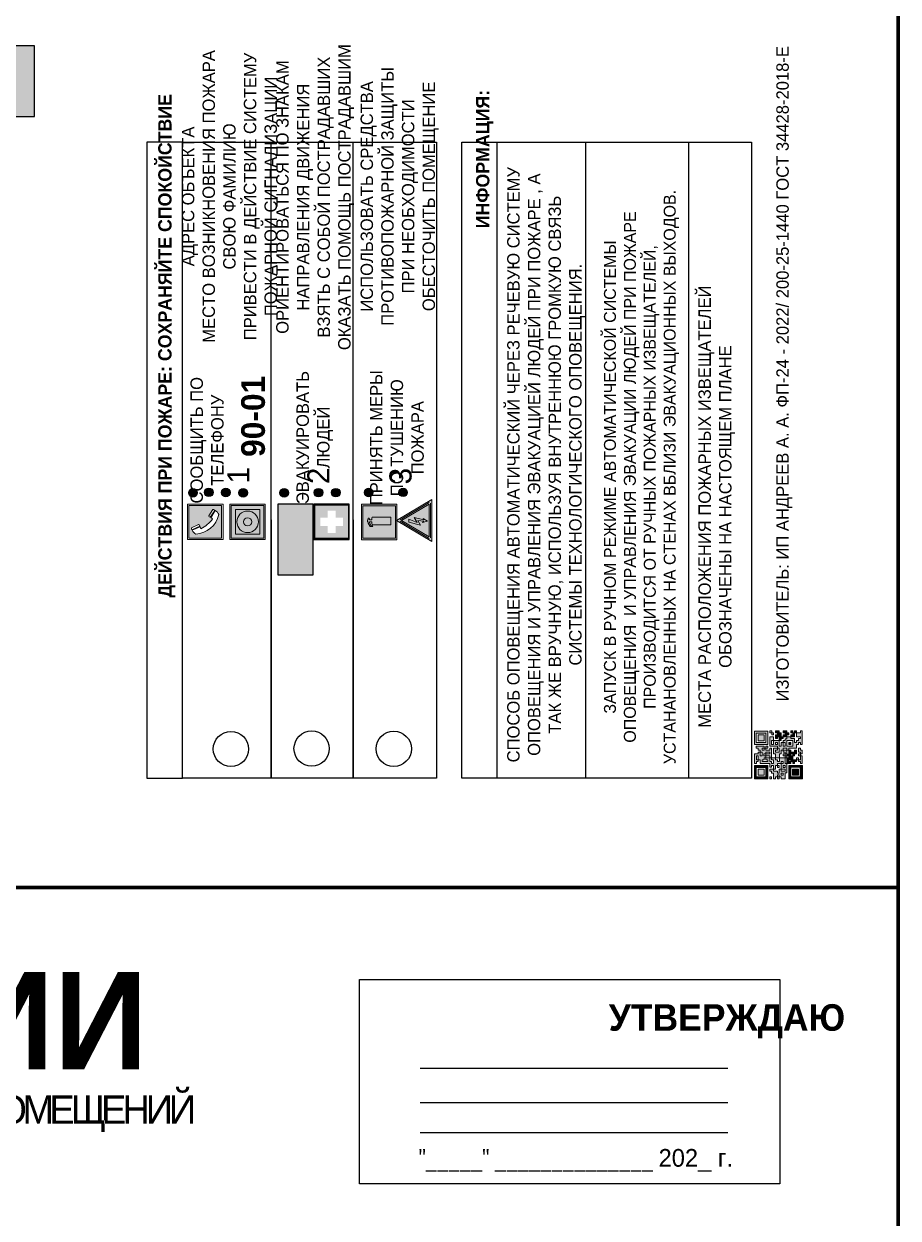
# Model space of a CAD drawing. Header units: millimetres. Extents: x 13114 to 67229, y 22859 to 38520.
# Drawn here: x 18161.1 to 18358.6, y 31214.5 to 31484.3 of the extents above; entities that cross this region are included whole.
import ezdxf

# ---------------------------------------------------------------- set-up
doc = ezdxf.new("R2010")
doc.units = ezdxf.units.MM
doc.layers.add('План_Штампы', color=7, linetype='Continuous')
doc.styles.add('обычный', font='arial.ttf')

# ---------------------------------------------------------------- blocks, each defined once
blk = doc.blocks.new('A$C3E6D3DDE')
at = {"lineweight": 5}
h = blk.add_hatch(color=40, dxfattribs=at)
h.paths.add_polyline_path([(24.1, 1.45), (16.46, -11.35), (31.74, -11.35)])
h.paths.add_polyline_path([(24.09, -0.46), (30.03, -10.41), (18.14, -10.41)], flags=16)
h.paths.add_polyline_path([(24.54, -3.08), (23.41, -6.02), (25.13, -5.01), (24.33, -8.5), (24.82, -8.27), (23.79, -9.86), (23.4, -8.04), (23.8, -8.43), (24.04, -6.29), (22.39, -7.25), (23.44, -3.08)], flags=0)
h = blk.add_hatch(color=256, dxfattribs=at)
h.paths.add_polyline_path([(24.37, 0.03, 0.567511), (23.82, 0.03), (17.59, -10.4, 0.582454), (17.86, -10.88), (30.32, -10.88, 0.582149), (30.6, -10.4)])
h.paths.add_polyline_path([(24.09, -0.46), (18.14, -10.41), (30.03, -10.41)], flags=16)
h.paths.add_polyline_path([(24.54, -3.08), (23.41, -6.02), (25.13, -5.01), (24.33, -8.5), (24.82, -8.27), (23.79, -9.86), (23.4, -8.04), (23.8, -8.43), (24.04, -6.29), (22.39, -7.25), (23.44, -3.08)], flags=0)
h = blk.add_hatch(color=40, dxfattribs=at)
h.paths.add_polyline_path([(24.09, -0.46), (18.14, -10.41), (30.03, -10.41)])
h.paths.add_polyline_path([(24.82, -8.27), (23.79, -9.86), (23.4, -8.04), (23.8, -8.43), (24.04, -6.29), (22.39, -7.25), (23.44, -3.08), (24.54, -3.08), (23.41, -6.02), (25.13, -5.01), (24.33, -8.5)], flags=16)
at = {"color": 40, "lineweight": 5}
for p, q in [((16.46, -11.35), (24.1, 1.45)), ((24.1, 1.45), (31.74, -11.35))]:
    blk.add_line(p, q, dxfattribs=at)
at = {"lineweight": 5}
for p, q in [((17.59, -10.4), (23.82, 0.03)), ((24.37, 0.03), (30.6, -10.4)), ((18.14, -10.41), (24.09, -0.46)), ((23.44, -3.08), (22.39, -7.25)), ((23.41, -6.02), (24.54, -3.08)), ((24.54, -3.08), (23.44, -3.08)), ((24.09, -0.46), (30.03, -10.41)), ((22.39, -7.25), (24.04, -6.29)), ((23.8, -8.43), (23.4, -8.04)), ((23.4, -8.04), (23.79, -9.86)), ((25.13, -5.01), (23.41, -6.02)), ((23.79, -9.86), (24.82, -8.27)), ((24.04, -6.29), (23.8, -8.43)), ((24.33, -8.5), (25.13, -5.01)), ((24.82, -8.27), (24.33, -8.5)), ((17.86, -10.88), (30.32, -10.88)), ((18.14, -10.41), (30.03, -10.41))]:
    blk.add_line(p, q, dxfattribs=at)
at = {"color": 50, "lineweight": 5}
blk.add_line((31.74, -11.35), (16.46, -11.35), dxfattribs=at)
blk = doc.blocks.new('A$C456E1F9C')
at = {"lineweight": 5}
h = blk.add_hatch(color=242, dxfattribs=at)
h.paths.add_polyline_path([(0.51, -1.47), (0.51, -13.26), (12.29, -13.26), (12.29, -1.47)])
h.paths.add_polyline_path([(5.42, -4.95, -0.254479), (4.78, -5.4), (3.52, -2.53, -0.209735), (4.23, -2.4)], flags=16)
h.paths.add_polyline_path([(8.53, -8.6), (10.87, -10.17), (10.54, -10.76), (8.03, -9.13, -0.192251)], flags=16)
h.paths.add_polyline_path([(4.61, -5.49, 0.005518), (3.87, -5.72, 0.128647), (7.49, -10.01, 0.00809), (7.83, -9.33), (10.47, -10.97, -0.16736), (8.99, -12.25, -0.327862), (1.95, -3.95, -0.166952), (3.36, -2.62)], flags=16)
at = {"color": 242, "lineweight": 5}
for p, q in [((0, -13.77), (0, -0.97)), ((12.8, -0.97), (0, -0.97)), ((4.61, -5.49), (3.36, -2.62)), ((3.52, -2.53), (4.78, -5.4)), ((4.23, -2.4), (5.42, -4.95)), ((12.8, -13.77), (12.8, -0.97)), ((10.81, -10.12), (8.53, -8.6)), ((7.83, -9.33), (10.47, -10.97)), ((8.03, -9.13), (10.54, -10.76)), ((10.54, -10.76), (10.8, -10.3)), ((10.8, -10.3), (10.81, -10.12)), ((0, -13.77), (12.8, -13.77))]:
    blk.add_line(p, q, dxfattribs=at)
blk.add_lwpolyline([(0.51, -1.47), (12.29, -1.47), (12.29, -13.26), (0.51, -13.26)], close=True, dxfattribs=at)
for centre, radius, start, end in [((4.59, -5.34), 2.99, 114.2845, 152.1974), ((11.12, -3.31), 9.19, 183.9915, 256.6009), ((4.02, -3.27), 0.891, 76.3284, 123.7092), ((14.98, -39.1), 35.17, 107.1487, 108.4135), ((13.86, -0.94), 11.08, 205.5536, 234.8762), ((4.68, -4.59), 0.824, 276.9621, 334.0723), ((8.94, -9.5), 0.989, 114.4092, 157.9388), ((-13.31, 0.8), 23.44, 332.5487, 334.4027), ((7.87, -9.46), 3, 291.9291, 329.9329)]:
    blk.add_arc(centre, radius, start, end, dxfattribs=at)
blk = doc.blocks.new('A$C54414219')
at = {"true_color": 0xffffff}
h = blk.add_hatch(color=7, dxfattribs=at)
h.paths.add_polyline_path([(2.39, -9.45), (2.39, -18.3), (11.23, -18.3), (11.23, -9.45)], flags=0)
h.paths.add_polyline_path([(10.71, -13.87, -1), (2.92, -13.87, -1)], flags=0)
h.paths.add_polyline_path([(8.3, -13.87, -1), (5.33, -13.87, -1)], flags=0)
h.paths.add_polyline_path([(0.41, -7.47), (0.41, -20.27), (13.21, -20.27), (13.21, -7.47)])
h.paths.add_polyline_path([(0.92, -19.77), (12.71, -19.77), (12.71, -7.98), (0.92, -7.98)], flags=16)
h.paths.add_polyline_path([(11.23, -9.45), (11.23, -18.3), (2.39, -18.3), (2.39, -9.45)], flags=0)
at = {"lineweight": 5}
h = blk.add_hatch(color=242, dxfattribs=at)
h.paths.add_polyline_path([(12.71, -7.98), (0.92, -7.98), (0.92, -19.77), (12.71, -19.77)])
h.paths.add_polyline_path([(11.23, -18.3), (2.39, -18.3), (2.39, -9.45), (11.23, -9.45)], flags=16)
h.paths.add_polyline_path([(10.71, -13.87, -1), (2.92, -13.87, -1)], flags=0)
h.paths.add_polyline_path([(8.3, -13.87, -1), (5.33, -13.87, -1)], flags=0)
at = {"true_color": 0xffffff}
h = blk.add_hatch(color=7, dxfattribs=at)
h.paths.add_polyline_path([(2.39, -9.45), (2.39, -18.3), (11.23, -18.3), (11.23, -9.45)])
h.paths.add_polyline_path([(10.71, -13.87, -1), (2.92, -13.87, -1)], flags=16)
h.paths.add_polyline_path([(8.3, -13.87, -1), (5.33, -13.87, -1)], flags=0)
at = {"lineweight": 5}
h = blk.add_hatch(color=242, dxfattribs=at)
h.paths.add_polyline_path([(2.92, -13.87, 1), (10.71, -13.87, 1)])
h.paths.add_polyline_path([(8.3, -13.87, -1), (5.33, -13.87, -1)], flags=16)
at = {"color": 242, "lineweight": 5}
for p, q in [((0.41, -20.27), (0.41, -7.47)), ((0.41, -7.47), (13.21, -7.47)), ((0.41, -7.47), (13.21, -7.47)), ((13.21, -20.27), (13.21, -7.47)), ((0.41, -20.27), (13.21, -20.27))]:
    blk.add_line(p, q, dxfattribs=at)
for points in [[(0.92, -7.98), (12.71, -7.98), (12.71, -19.77), (0.92, -19.77)], [(2.39, -9.45), (11.23, -9.45), (11.23, -18.3), (2.39, -18.3)]]:
    blk.add_lwpolyline(points, close=True, dxfattribs=at)
for radius in [3.89, 1.49]:
    blk.add_circle((6.81, -13.87), radius, dxfattribs=at)
blk = doc.blocks.new('A$C32E8229D')
at = {"true_color": 0xffffff}
blk.add_hatch(color=7, dxfattribs=at).paths.add_polyline_path([(0, 0), (0, -8), (16, -8), (16, 0)])
h = blk.add_hatch(color=126)
h.paths.add_polyline_path([(0.2, -0.2), (15.8, -0.2), (15.8, -7.8), (0.2, -7.8)])
h.paths.add_polyline_path([(13.49, -2.05), (12.08, -2.05), (11.37, -2.63, 0.162397), (11.29, -2.84), (11.29, -3.63), (10.35, -3.63), (10.35, -4.05), (11.68, -4.05), (11.68, -3.48), (12.26, -4.28), (11.29, -5.1), (11.29, -6.78), (11.85, -6.78), (11.85, -5.44), (12.8, -4.64), (12.8, -5.94), (14.46, -5.94), (14.46, -5.39), (13.45, -5.39), (13.45, -3.97), (12.46, -2.59), (13.15, -2.59), (13.69, -3.34), (14.18, -3)], flags=16)
h.paths.add_polyline_path([(10.74, -1.82, 1), (11.8, -1.82, 1)], flags=16)
h.paths.add_polyline_path([(9.39, -3.59), (5.99, -3.59), (6.56, -3.03), (5.91, -3.03), (5.1, -3.83), (5.91, -4.64), (6.56, -4.64), (5.99, -4.09), (9.39, -4.09)], flags=16)
h.paths.add_polyline_path([(4.29, -1.08), (1.72, -1.08), (1.72, -6.6), (4.29, -6.6)], flags=16)
at = {"color": 126}
blk.add_lwpolyline([(16, -8), (0, -8), (0, 0), (16, 0)], close=True, dxfattribs=at)
blk = doc.blocks.new('A$C18900ED3')
h = blk.add_hatch(color=126)
h.paths.add_polyline_path([(-0.18, -0.18), (-7.02, -0.18), (-7.02, -7.02), (-0.18, -7.02)])
h.paths.add_polyline_path([(-5.89, -4.46), (-5.89, -2.77), (-4.46, -2.77), (-4.46, -1.31), (-2.77, -1.31), (-2.77, -2.77), (-1.33, -2.77), (-1.33, -4.46), (-2.77, -4.46), (-2.77, -5.89), (-4.46, -5.89), (-4.46, -4.46)], flags=16)
at = {"color": 126}
for p, q in [((-7.2, 0), (-7.2, -7.2)), ((0, 0), (-7.2, 0)), ((0, -7.2), (0, 0)), ((-7.02, -7.02), (-7.02, -0.18)), ((-7.02, -0.18), (-0.18, -0.18)), ((-0.18, -0.18), (-0.18, -7.02)), ((-7.2, -7.2), (0, -7.2)), ((-0.18, -7.02), (-7.02, -7.02))]:
    blk.add_line(p, q, dxfattribs=at)
blk = doc.blocks.new('A$C3AD82952')
at = {"true_color": 0xf5f5ff}
h = blk.add_hatch(color=7, dxfattribs=at)
h.dxf.hatch_style = 1
h.paths.add_polyline_path([(8.21, 8.73, 0.414214), (7.89, 9.05), (7.22, 9.05), (7.22, 9.92), (7.59, 9.92, 1), (7.57, 10.36), (7.22, 10.36), (7.22, 10.6), (6.43, 10.6), (6.43, 10.36), (6.01, 10.36), (4.74, 9.59), (4.74, 8.69), (4.98, 8.73), (4.98, 9.26), (6.12, 9.91), (6.43, 9.91), (6.43, 9.05), (5.76, 9.05, 0.414214), (5.44, 8.73), (5.44, 2.2), (8.21, 2.2)], flags=0)
h.paths.add_polyline_path([(12.8, 12.8), (0, 12.8), (0, 0), (12.8, 0)])
h.paths.add_polyline_path([(0.51, 12.29), (12.29, 12.29), (12.29, 0.51), (0.51, 0.51)], flags=16)
h.paths.add_polyline_path([(4.74, 9.59), (6.01, 10.36), (6.43, 10.36), (6.43, 10.6), (7.22, 10.6), (7.22, 10.36), (7.59, 10.36, -0.94586), (7.59, 9.92), (7.22, 9.92), (7.22, 9.05), (7.89, 9.05, -0.414214), (8.21, 8.73), (8.21, 2.2), (5.44, 2.2), (5.44, 8.73, -0.414214), (5.76, 9.05), (6.43, 9.05), (6.43, 9.91), (6.12, 9.91), (4.98, 9.26), (4.98, 8.73), (4.74, 8.69)], flags=0)
h = blk.add_hatch(color=242)
h.dxf.hatch_style = 1
h.paths.add_polyline_path([(12.29, 12.29), (0.51, 12.29), (0.51, 0.51), (12.29, 0.51)])
h.paths.add_polyline_path([(4.74, 8.69), (4.74, 9.59), (6.01, 10.36), (6.43, 10.36), (6.43, 10.6), (7.22, 10.6), (7.22, 10.36), (7.59, 10.36, -0.94586), (7.59, 9.92), (7.22, 9.92), (7.22, 9.05), (7.89, 9.05, -0.414214), (8.21, 8.73), (8.21, 2.2), (5.44, 2.2), (5.44, 8.73, -0.414214), (5.76, 9.05), (6.43, 9.05), (6.43, 9.91), (6.12, 9.91), (4.98, 9.26), (4.98, 8.73)], flags=16)
h = blk.add_hatch(color=7, dxfattribs=at)
h.dxf.hatch_style = 1
h.paths.add_polyline_path([(8.21, 8.73, 0.414214), (7.89, 9.05), (7.22, 9.05), (7.22, 9.92), (7.59, 9.92, 1), (7.57, 10.36), (7.22, 10.36), (7.22, 10.6), (6.43, 10.6), (6.43, 10.36), (6.01, 10.36), (4.74, 9.59), (4.74, 8.69), (4.98, 8.73), (4.98, 9.26), (6.12, 9.91), (6.43, 9.91), (6.43, 9.05), (5.76, 9.05, 0.414214), (5.44, 8.73), (5.44, 2.2), (8.21, 2.2)])
at = {"color": 242, "lineweight": 5}
for p, q in [((0, 0), (0, 12.8)), ((0, 12.8), (12.8, 12.8)), ((6.01, 10.36), (4.74, 9.59)), ((4.74, 9.59), (4.74, 8.69)), ((4.74, 8.69), (4.98, 8.73)), ((4.98, 9.26), (6.12, 9.91)), ((4.98, 8.73), (4.98, 9.26)), ((5.44, 2.2), (5.44, 8.73)), ((5.76, 9.05), (6.43, 9.05)), ((6.01, 10.36), (6.43, 10.36)), ((6.12, 9.91), (6.43, 9.91)), ((7.22, 10.6), (6.43, 10.6)), ((6.43, 10.6), (6.43, 10.36)), ((6.43, 9.91), (6.43, 9.05)), ((7.22, 10.36), (7.22, 10.6)), ((7.59, 10.36), (7.22, 10.36)), ((7.22, 9.05), (7.22, 9.92)), ((7.59, 9.92), (7.22, 9.92)), ((7.89, 9.05), (7.22, 9.05)), ((8.21, 2.2), (8.21, 8.73)), ((12.8, 0), (12.8, 12.8)), ((0, 0), (12.8, 0)), ((5.44, 2.2), (8.21, 2.2))]:
    blk.add_line(p, q, dxfattribs=at)
blk.add_lwpolyline([(0.51, 12.29), (12.29, 12.29), (12.29, 0.51), (0.51, 0.51)], close=True, dxfattribs=at)
for centre, radius, start, end in [((5.76, 8.73), 0.32, 90, 180), ((7.58, 10.14), 0.223, 273.1875, 86.8125), ((7.89, 8.73), 0.32, 0, 90)]:
    blk.add_arc(centre, radius, start, end, dxfattribs=at)
blk = doc.blocks.new('QR')
at = {"lineweight": 0}
h = blk.add_hatch(color=256, dxfattribs=at)
h.dxf.hatch_style = 1
h.paths.add_polyline_path([(9241.16, 2687.38), (9242.01, 2687.38), (9242.01, 2687.83), (9241.59, 2687.83), (9241.59, 2688.68), (9239.45, 2688.68), (9239.45, 2688.25), (9239.86, 2688.25), (9239.86, 2687.83), (9240.29, 2687.83), (9240.29, 2688.25), (9241.16, 2688.25), (9241.16, 2687.83), (9240.29, 2687.83), (9240.29, 2687.38), (9239.45, 2687.38), (9239.45, 2685.22), (9238.57, 2685.22), (9238.57, 2684.8), (9239.02, 2684.8), (9239.02, 2684.37), (9238.13, 2684.37), (9238.13, 2683.92), (9239.02, 2683.92), (9239.02, 2683.5), (9239.44, 2683.5), (9239.44, 2682.64), (9239.87, 2682.64), (9239.87, 2682.18), (9239.44, 2682.18), (9239.44, 2682.64), (9238.13, 2682.64), (9238.13, 2681.76), (9237.71, 2681.76), (9237.71, 2682.64), (9238.13, 2682.64), (9238.13, 2683.07), (9237.27, 2683.07), (9237.27, 2683.51), (9237.71, 2683.51), (9237.71, 2684.37), (9238.13, 2684.37), (9238.13, 2685.22), (9237.71, 2685.22), (9237.71, 2684.8), (9237.28, 2684.8), (9237.28, 2684.38), (9235.98, 2684.38), (9235.98, 2683.92), (9236.4, 2683.92), (9236.4, 2683.49), (9236.84, 2683.49), (9236.84, 2683.07), (9236.4, 2683.07), (9236.4, 2682.64), (9235.98, 2682.64), (9235.98, 2681.76), (9237.29, 2681.76), (9237.29, 2681.33), (9239.43, 2681.33), (9239.43, 2681.76), (9240.74, 2681.76), (9240.74, 2683.05), (9239.87, 2683.05), (9239.87, 2683.5), (9240.29, 2683.5), (9240.29, 2683.91), (9240.74, 2683.91), (9240.74, 2684.81), (9240.29, 2684.81), (9240.29, 2684.79), (9240.29, 2684.37), (9239.45, 2684.37), (9239.45, 2684.8), (9239.87, 2684.8), (9239.87, 2685.21), (9240.74, 2685.21), (9240.74, 2686.1), (9240.29, 2686.1), (9240.29, 2685.64), (9239.86, 2685.64), (9239.86, 2686.95), (9240.29, 2686.95), (9240.29, 2686.52), (9240.74, 2686.52), (9240.74, 2686.1), (9241.16, 2686.1), (9241.16, 2686.53), (9241.59, 2686.53), (9241.59, 2686.1), (9242.02, 2686.1), (9242.02, 2685.21), (9241.59, 2685.21), (9241.59, 2686.1), (9241.16, 2686.1), (9241.16, 2685.21), (9240.74, 2685.21), (9240.74, 2684.81), (9242.89, 2684.81), (9242.89, 2685.22), (9242.47, 2685.22), (9242.47, 2686.11), (9242.89, 2686.11), (9242.89, 2686.52), (9242.46, 2686.52), (9242.46, 2686.95), (9242.89, 2686.95), (9242.89, 2686.52), (9243.32, 2686.52), (9243.32, 2688.26), (9242.9, 2688.26), (9242.9, 2687.83), (9242.47, 2687.83), (9242.47, 2687.38), (9242.01, 2687.38), (9242.01, 2686.94), (9241.16, 2686.94)])
h.paths.add_polyline_path([(9239.02, 2682.18), (9239.02, 2681.76), (9238.54, 2681.76), (9238.54, 2682.18)], flags=16)
h.paths.add_polyline_path([(9237.27, 2682.65), (9237.27, 2682.19), (9236.83, 2682.19), (9236.83, 2682.65)], flags=16)
h = blk.add_hatch(color=256, dxfattribs=at)
h.dxf.hatch_style = 1
h.paths.add_polyline_path([(9238.15, 2687.83), (9236.83, 2687.83), (9236.83, 2686.52), (9238.15, 2686.52)], flags=0)
h.paths.add_polyline_path([(9239.01, 2685.65), (9239.01, 2688.68), (9235.98, 2688.68), (9235.98, 2685.65)])
h.paths.add_polyline_path([(9236.41, 2686.1), (9236.41, 2688.26), (9238.56, 2688.26), (9238.56, 2686.1)], flags=16)
h.paths.add_polyline_path([(9236.83, 2686.52), (9236.83, 2687.83), (9238.15, 2687.83), (9238.15, 2686.52)], flags=0)
h = blk.add_hatch(color=256, dxfattribs=at)
h.dxf.hatch_style = 1
h.paths.add_polyline_path([(9238.15, 2686.52), (9238.15, 2687.83), (9236.83, 2687.83), (9236.83, 2686.52)])
h.paths.add_polyline_path([(9245.91, 2686.52), (9245.91, 2687.83), (9244.59, 2687.83), (9244.59, 2686.52)], flags=0)
h.paths.add_polyline_path([(9246.77, 2685.65), (9246.77, 2688.68), (9243.74, 2688.68), (9243.74, 2685.65)])
h.paths.add_polyline_path([(9244.17, 2686.1), (9244.17, 2688.26), (9246.32, 2688.26), (9246.32, 2686.1)], flags=16)
h.paths.add_polyline_path([(9244.59, 2686.52), (9244.59, 2687.83), (9245.91, 2687.83), (9245.91, 2686.52)], flags=0)
h = blk.add_hatch(color=256, dxfattribs=at)
h.dxf.hatch_style = 1
h.paths.add_polyline_path([(9240.75, 2681.76), (9240.75, 2681.35), (9241.17, 2681.35), (9241.17, 2681.76)])
h.paths.add_polyline_path([(9241.6, 2682.18), (9241.17, 2682.18), (9241.17, 2681.76), (9241.6, 2681.76)])
h.paths.add_polyline_path([(9242.47, 2681.34), (9242.47, 2682.19), (9242.02, 2682.19), (9242.02, 2681.76), (9241.6, 2681.76), (9241.6, 2681.34)])
h.paths.add_polyline_path([(9239.87, 2678.3), (9239.44, 2678.3), (9239.44, 2677.89), (9241.17, 2677.89), (9241.17, 2678.3), (9240.28, 2678.3), (9240.28, 2678.73), (9239.87, 2678.73)])
h.paths.add_polyline_path([(9240.75, 2678.73), (9240.75, 2679.19), (9240.28, 2679.19), (9240.28, 2678.73)])
h.paths.add_polyline_path([(9241.6, 2678.73), (9241.17, 2678.73), (9241.17, 2678.3), (9241.6, 2678.3)])
h.paths.add_polyline_path([(9242.02, 2678.3), (9241.6, 2678.3), (9241.6, 2677.89), (9242.48, 2677.89), (9242.48, 2678.31), (9242.9, 2678.31), (9242.9, 2678.73), (9242.02, 2678.73)])
h.paths.add_polyline_path([(9246.36, 2684.37), (9246.36, 2684.79), (9245.93, 2684.79), (9245.93, 2684.37)])
h.paths.add_polyline_path([(9246.78, 2685.2), (9246.36, 2685.2), (9246.36, 2684.79), (9246.78, 2684.79)])
h.paths.add_polyline_path([(9245.91, 2687.83), (9244.59, 2687.83), (9244.59, 2686.52), (9245.91, 2686.52)])
h = blk.add_hatch(color=256, dxfattribs=at)
h.dxf.hatch_style = 1
h.paths.add_polyline_path([(9243.32, 2686.11), (9242.89, 2686.11), (9242.89, 2685.64), (9243.32, 2685.64)])
h.paths.add_polyline_path([(9239.02, 2683.07), (9239.02, 2683.5), (9238.56, 2683.5), (9238.56, 2683.07)])
h.paths.add_polyline_path([(9236.4, 2684.8), (9236.4, 2685.22), (9235.98, 2685.22), (9235.98, 2684.8)])
h.paths.add_polyline_path([(9236.4, 2683.07), (9236.4, 2683.49), (9235.98, 2683.49), (9235.98, 2683.07)])
h = blk.add_hatch(color=256, dxfattribs=at)
h.dxf.hatch_style = 1
h.paths.add_polyline_path([(9243.32, 2682.64), (9243.32, 2683.07), (9244.62, 2683.07), (9244.62, 2684.37), (9243.74, 2684.37), (9243.74, 2684.8), (9244.62, 2684.8), (9244.62, 2684.37), (9245.48, 2684.37), (9245.48, 2685.22), (9243.32, 2685.22), (9243.32, 2683.5), (9242.89, 2683.5), (9242.89, 2683.06), (9242.01, 2683.06), (9242.01, 2683.91), (9242.47, 2683.91), (9242.47, 2683.5), (9242.89, 2683.5), (9242.89, 2684.38), (9241.59, 2684.38), (9241.59, 2683.91), (9240.74, 2683.91), (9240.74, 2683.05), (9241.59, 2683.05), (9241.59, 2682.64), (9242.47, 2682.64), (9242.47, 2682.19), (9242.91, 2682.19), (9242.91, 2681.34), (9242.48, 2681.34), (9242.48, 2680.91), (9242.91, 2680.91), (9242.91, 2679.17), (9243.75, 2679.17), (9243.75, 2678.73), (9244.2, 2678.73), (9244.2, 2678.3), (9243.75, 2678.3), (9243.75, 2677.88), (9246.78, 2677.88), (9246.78, 2678.3), (9246.35, 2678.3), (9246.35, 2679.19), (9245.48, 2679.19), (9245.48, 2678.31), (9245.05, 2678.31), (9245.05, 2678.73), (9244.62, 2678.73), (9244.62, 2679.19), (9244.2, 2679.19), (9244.2, 2679.61), (9245.05, 2679.61), (9245.05, 2680.46), (9245.48, 2680.46), (9245.48, 2681.34), (9245.04, 2681.34), (9245.04, 2681.76), (9244.63, 2681.76), (9244.63, 2682.19), (9244.21, 2682.19), (9244.21, 2681.76), (9243.32, 2681.76), (9243.32, 2682.19), (9244.21, 2682.19), (9244.21, 2682.64)])
h.paths.add_polyline_path([(9243.75, 2683.49), (9243.75, 2683.92), (9244.21, 2683.92), (9244.21, 2683.49)], flags=16)
h.paths.add_polyline_path([(9243.32, 2681.34), (9244.63, 2681.34), (9244.63, 2680.04), (9243.32, 2680.04)], flags=16)
h.paths.add_polyline_path([(9243.76, 2680.89), (9244.18, 2680.89), (9244.18, 2680.48), (9243.76, 2680.48)], flags=0)
h = blk.add_hatch(color=256, dxfattribs=at)
h.dxf.hatch_style = 1
h.paths.add_polyline_path([(9246.36, 2683.07), (9246.78, 2683.07), (9246.78, 2683.92), (9246.36, 2683.92), (9246.36, 2683.49), (9245.92, 2683.49), (9245.92, 2683.92), (9245.06, 2683.92), (9245.06, 2683.49), (9245.48, 2683.49), (9245.48, 2683.07), (9244.62, 2683.07), (9244.62, 2682.65), (9245.05, 2682.65), (9245.05, 2682.18), (9245.48, 2682.18), (9245.48, 2682.65), (9246.36, 2682.65)])
h.paths.add_polyline_path([(9246.78, 2682.18), (9246.36, 2682.18), (9246.36, 2681.75), (9245.92, 2681.75), (9245.92, 2682.18), (9245.48, 2682.18), (9245.48, 2681.34), (9245.48, 2681.34), (9245.94, 2681.34), (9245.94, 2680.91), (9246.36, 2680.91), (9246.36, 2681.34), (9246.78, 2681.34)])
h = blk.add_hatch(color=256, dxfattribs=at)
h.dxf.hatch_style = 1
h.paths.add_polyline_path([(9235.98, 2680.9), (9235.98, 2677.86), (9239.02, 2677.86), (9239.02, 2680.9)])
h.paths.add_polyline_path([(9238.57, 2680.48), (9238.57, 2678.32), (9236.41, 2678.32), (9236.41, 2680.48)], flags=16)
h.paths.add_polyline_path([(9238.15, 2680.05), (9238.15, 2678.74), (9236.83, 2678.74), (9236.83, 2680.05)], flags=0)
h = blk.add_hatch(color=256, dxfattribs=at)
h.dxf.hatch_style = 1
h.paths.add_polyline_path([(9238.15, 2680.05), (9236.83, 2680.05), (9236.83, 2678.74), (9238.15, 2678.74)])
h = blk.add_hatch(color=256, dxfattribs=at)
h.dxf.hatch_style = 1
h.paths.add_polyline_path([(9242.02, 2680.46), (9242.48, 2680.46), (9242.48, 2680.91), (9241.58, 2680.91), (9241.58, 2681.35), (9241.17, 2681.35), (9241.17, 2680.91), (9240.75, 2680.91), (9240.75, 2681.33), (9239.43, 2681.33), (9239.43, 2680.46), (9239.86, 2680.46), (9239.86, 2680.92), (9240.3, 2680.92), (9240.3, 2680.46), (9239.86, 2680.46), (9239.86, 2680.04), (9239.44, 2680.04), (9239.44, 2679.62), (9239.86, 2679.62), (9239.86, 2679.19), (9240.29, 2679.19), (9240.29, 2680.03), (9241.18, 2680.03), (9241.18, 2680.47), (9241.6, 2680.47), (9241.6, 2680.03), (9241.18, 2680.03), (9241.18, 2679.61), (9241.6, 2679.61), (9241.6, 2679.19), (9242.47, 2679.19), (9242.47, 2679.6), (9242.02, 2679.6)])
h = blk.add_hatch(color=256, dxfattribs=at)
h.dxf.hatch_style = 1
h.paths.add_polyline_path([(9244.18, 2680.48), (9244.18, 2680.89), (9243.76, 2680.89), (9243.76, 2680.48)])
h = blk.add_hatch(color=256, dxfattribs=at)
h.dxf.hatch_style = 1
h.paths.add_polyline_path([(9245.93, 2680.04), (9245.93, 2680.46), (9245.48, 2680.46), (9245.48, 2679.62), (9246.35, 2679.62), (9246.35, 2680.04)])
h.paths.add_polyline_path([(9246.78, 2680.04), (9246.78, 2680.46), (9246.35, 2680.46), (9246.35, 2680.04)])
h.paths.add_polyline_path([(9246.78, 2679.18), (9246.78, 2679.62), (9246.35, 2679.62), (9246.35, 2679.18)])
for points in [[(9237.71, 2685.22), (9238.13, 2685.22), (9238.13, 2684.37), (9237.71, 2684.37), (9237.71, 2683.51), (9237.27, 2683.51), (9237.27, 2683.07), (9238.13, 2683.07), (9238.13, 2682.64), (9237.71, 2682.64), (9237.71, 2681.76), (9238.13, 2681.76), (9238.13, 2682.64), (9239.44, 2682.64), (9239.44, 2683.5), (9239.02, 2683.5), (9239.02, 2683.07), (9238.56, 2683.07), (9238.56, 2683.5), (9239.02, 2683.5), (9239.02, 2683.92), (9238.13, 2683.92), (9238.13, 2684.37), (9239.02, 2684.37), (9239.02, 2684.8), (9238.57, 2684.8), (9238.57, 2685.22), (9239.45, 2685.22), (9239.45, 2687.38), (9240.29, 2687.38), (9240.29, 2687.83), (9239.86, 2687.83), (9239.86, 2688.25), (9239.45, 2688.25), (9239.45, 2688.68), (9241.59, 2688.68), (9241.59, 2687.83), (9242.01, 2687.83), (9242.01, 2687.38), (9242.47, 2687.38), (9242.47, 2687.83), (9242.9, 2687.83), (9242.9, 2688.26), (9243.32, 2688.26), (9243.32, 2686.52), (9242.89, 2686.52), (9242.89, 2686.11), (9243.32, 2686.11), (9243.32, 2685.64), (9242.89, 2685.64), (9242.89, 2686.11), (9242.47, 2686.11), (9242.47, 2685.22), (9242.89, 2685.22), (9242.89, 2684.81), (9240.74, 2684.81), (9240.74, 2683.91), (9241.59, 2683.91), (9241.59, 2684.38), (9242.89, 2684.38), (9242.89, 2683.5), (9242.47, 2683.5), (9242.47, 2683.91), (9242.01, 2683.91), (9242.01, 2683.06), (9242.89, 2683.06), (9242.89, 2683.5), (9243.32, 2683.5), (9243.32, 2685.22), (9245.48, 2685.22), (9245.48, 2684.37), (9244.62, 2684.37), (9244.62, 2683.07), (9245.48, 2683.07), (9245.48, 2683.49), (9245.06, 2683.49), (9245.06, 2683.92), (9245.92, 2683.92), (9245.92, 2683.49), (9246.36, 2683.49), (9246.36, 2683.92), (9246.78, 2683.92), (9246.78, 2683.07), (9246.36, 2683.07), (9246.36, 2682.65), (9245.48, 2682.65), (9245.48, 2682.18), (9245.92, 2682.18), (9245.92, 2681.75), (9246.36, 2681.75), (9246.36, 2682.18), (9246.78, 2682.18), (9246.78, 2681.34), (9246.36, 2681.34), (9246.36, 2680.91), (9245.94, 2680.91), (9245.94, 2681.34), (9245.48, 2681.34), (9245.48, 2680.46), (9245.93, 2680.46), (9245.93, 2680.04), (9246.35, 2680.04), (9246.35, 2680.46), (9246.78, 2680.46), (9246.78, 2680.04), (9246.78, 2680.04), (9246.35, 2680.04), (9246.35, 2679.62), (9246.78, 2679.62), (9246.78, 2679.18), (9246.35, 2679.18), (9246.35, 2678.3), (9246.78, 2678.3), (9246.78, 2677.88), (9243.75, 2677.88), (9243.75, 2678.3), (9244.2, 2678.3), (9244.2, 2678.73), (9243.75, 2678.73), (9243.75, 2679.17), (9242.91, 2679.17), (9242.91, 2680.91), (9242.48, 2680.91), (9242.48, 2680.46), (9242.02, 2680.46), (9242.02, 2679.6), (9242.47, 2679.6), (9242.47, 2679.19), (9241.6, 2679.19), (9241.6, 2679.61), (9241.18, 2679.61), (9241.18, 2680.03), (9240.29, 2680.03), (9240.29, 2679.19), (9240.75, 2679.19), (9240.75, 2678.73), (9240.28, 2678.73), (9240.28, 2678.3), (9241.17, 2678.3), (9241.17, 2678.73), (9241.6, 2678.73), (9241.6, 2678.3), (9242.02, 2678.3), (9242.02, 2678.73), (9242.9, 2678.73), (9242.9, 2678.31), (9242.48, 2678.31), (9242.48, 2677.89), (9241.6, 2677.89), (9241.6, 2678.3), (9241.17, 2678.3), (9241.17, 2677.89), (9239.44, 2677.89), (9239.44, 2678.3), (9239.87, 2678.3), (9239.87, 2678.73), (9240.28, 2678.73), (9240.28, 2679.19), (9240.29, 2679.19), (9239.86, 2679.19), (9239.86, 2679.62), (9239.44, 2679.62), (9239.44, 2680.04), (9239.86, 2680.04), (9239.86, 2680.46), (9239.43, 2680.46), (9239.43, 2681.33), (9237.29, 2681.33), (9237.29, 2681.76), (9235.98, 2681.76), (9235.98, 2682.64), (9236.4, 2682.64), (9236.4, 2683.07), (9235.98, 2683.07), (9235.98, 2683.49), (9236.4, 2683.49), (9236.4, 2683.92), (9235.98, 2683.92), (9235.98, 2684.38), (9237.28, 2684.38), (9237.28, 2684.8), (9237.71, 2684.8), (9237.71, 2685.22), (9237.92, 2685.22)], [(9240.74, 2685.21), (9239.87, 2685.21), (9239.87, 2684.8), (9239.45, 2684.8), (9239.45, 2684.37), (9240.29, 2684.37), (9240.29, 2684.79), (9240.29, 2684.81), (9240.74, 2684.81), (9240.74, 2685.21), (9239.87, 2685.21)], [(9240.74, 2686.1), (9240.74, 2686.52), (9240.29, 2686.52), (9240.29, 2686.95), (9239.86, 2686.95), (9239.86, 2685.64), (9240.29, 2685.64), (9240.29, 2686.1), (9240.74, 2686.1), (9240.74, 2686.52)], [(9244.62, 2684.37), (9244.62, 2684.8), (9243.74, 2684.8), (9243.74, 2684.37), (9244.62, 2684.37)], [(9240.74, 2683.05), (9240.74, 2681.76), (9239.43, 2681.76), (9239.43, 2681.33), (9240.75, 2681.33), (9240.75, 2681.35), (9240.75, 2680.91), (9241.17, 2680.91), (9241.17, 2681.35), (9241.58, 2681.35), (9241.58, 2680.91), (9242.48, 2680.91), (9242.48, 2681.34), (9242.91, 2681.34), (9242.91, 2682.19), (9242.47, 2682.19), (9242.47, 2682.64), (9241.59, 2682.64), (9241.59, 2683.05), (9240.74, 2683.05)], [(9240.74, 2683.91), (9240.29, 2683.91), (9240.29, 2683.5), (9239.87, 2683.5), (9239.87, 2683.05), (9240.74, 2683.05), (9240.74, 2683.91)], [(9241.6, 2681.76), (9242.02, 2681.76), (9242.02, 2682.19), (9242.47, 2682.19), (9242.47, 2681.34), (9241.6, 2681.34), (9241.6, 2681.76)], [(9244.62, 2683.07), (9243.32, 2683.07), (9243.32, 2682.64), (9244.21, 2682.64), (9244.21, 2682.19), (9243.32, 2682.19), (9243.32, 2681.76), (9244.21, 2681.76), (9244.21, 2682.19), (9244.63, 2682.19), (9244.63, 2681.76), (9245.04, 2681.76), (9245.04, 2681.34), (9245.48, 2681.34)], [(9245.48, 2682.18), (9245.05, 2682.18), (9245.05, 2682.65), (9244.62, 2682.65), (9244.62, 2683.07)], [(9245.48, 2682.18), (9245.48, 2681.34)], [(9239.86, 2680.46), (9239.86, 2680.92), (9240.3, 2680.92), (9240.3, 2680.46), (9239.86, 2680.46)], [(9245.48, 2680.46), (9245.05, 2680.46), (9245.05, 2679.61), (9244.2, 2679.61), (9244.2, 2679.19), (9244.62, 2679.19), (9244.62, 2678.73), (9245.05, 2678.73), (9245.05, 2678.31), (9245.48, 2678.31), (9245.48, 2679.19), (9246.35, 2679.19), (9246.35, 2679.07)], [(9246.35, 2679.62), (9245.48, 2679.62), (9245.48, 2680.46)], [(9245.48, 2680.46), (9245.48, 2679.62), (9246.35, 2679.62), (9246.35, 2680.04), (9245.93, 2680.04), (9245.93, 2680.46), (9245.48, 2680.46), (9245.48, 2679.62)], [(9246.35, 2679.62), (9246.35, 2679.18)]]:
    blk.add_lwpolyline(points, dxfattribs=at)
for points in [[(9235.98, 2685.65), (9239.01, 2685.65), (9239.01, 2688.68), (9235.98, 2688.68)], [(9236.41, 2688.26), (9238.56, 2688.26), (9238.56, 2686.1), (9236.41, 2686.1)], [(9236.83, 2687.83), (9238.15, 2687.83), (9238.15, 2686.52), (9236.83, 2686.52)], [(9240.29, 2687.83), (9241.16, 2687.83), (9241.16, 2688.25), (9240.29, 2688.25)], [(9240.29, 2688.25), (9241.16, 2688.25), (9241.16, 2687.83), (9240.29, 2687.83)], [(9242.01, 2687.38), (9241.16, 2687.38), (9241.16, 2686.94), (9242.01, 2686.94)], [(9241.16, 2687.38), (9242.01, 2687.38), (9242.01, 2686.94), (9241.16, 2686.94)], [(9243.74, 2685.65), (9246.77, 2685.65), (9246.77, 2688.68), (9243.74, 2688.68)], [(9244.17, 2688.26), (9246.32, 2688.26), (9246.32, 2686.1), (9244.17, 2686.1)], [(9244.59, 2687.83), (9245.91, 2687.83), (9245.91, 2686.52), (9244.59, 2686.52)], [(9235.98, 2684.8), (9236.4, 2684.8), (9236.4, 2685.22), (9235.98, 2685.22)], [(9241.16, 2686.1), (9240.74, 2686.1), (9240.74, 2685.21), (9241.16, 2685.21)], [(9241.16, 2686.53), (9241.59, 2686.53), (9241.59, 2686.1), (9241.16, 2686.1)], [(9241.59, 2686.1), (9242.02, 2686.1), (9242.02, 2685.21), (9241.59, 2685.21)], [(9242.89, 2686.52), (9242.46, 2686.52), (9242.46, 2686.95), (9242.89, 2686.95)], [(9245.93, 2684.79), (9246.36, 2684.79), (9246.36, 2684.37), (9245.93, 2684.37)], [(9246.36, 2685.2), (9246.78, 2685.2), (9246.78, 2684.79), (9246.36, 2684.79)], [(9236.4, 2683.07), (9236.84, 2683.07), (9236.84, 2683.49), (9236.4, 2683.49)], [(9236.83, 2682.19), (9237.27, 2682.19), (9237.27, 2682.65), (9236.83, 2682.65)], [(9238.54, 2682.18), (9239.02, 2682.18), (9239.02, 2681.76), (9238.54, 2681.76)], [(9239.44, 2682.64), (9239.87, 2682.64), (9239.87, 2682.18), (9239.44, 2682.18)], [(9241.17, 2682.18), (9241.6, 2682.18), (9241.6, 2681.76), (9241.17, 2681.76)], [(9243.75, 2683.92), (9244.21, 2683.92), (9244.21, 2683.49), (9243.75, 2683.49)], [(9235.98, 2677.86), (9239.02, 2677.86), (9239.02, 2680.9), (9235.98, 2680.9)], [(9236.41, 2680.48), (9238.57, 2680.48), (9238.57, 2678.32), (9236.41, 2678.32)], [(9236.83, 2680.05), (9238.15, 2680.05), (9238.15, 2678.74), (9236.83, 2678.74)], [(9240.75, 2681.76), (9241.17, 2681.76), (9241.17, 2681.35), (9240.75, 2681.35)], [(9241.18, 2680.03), (9241.6, 2680.03), (9241.6, 2680.47), (9241.18, 2680.47)], [(9243.32, 2680.04), (9244.63, 2680.04), (9244.63, 2681.34), (9243.32, 2681.34)], [(9243.76, 2680.89), (9244.18, 2680.89), (9244.18, 2680.48), (9243.76, 2680.48)]]:
    blk.add_lwpolyline(points, close=True, dxfattribs=at)
blk = doc.blocks.new('A$C7B4425F7')
at = {"true_color": 0xffffff}
blk.add_hatch(color=7, dxfattribs=at).paths.add_polyline_path([(0, 0), (-16, 0), (-16, -8), (0, -8)])
h = blk.add_hatch(color=126)
h.paths.add_polyline_path([(-0.2, -0.2), (-15.8, -0.2), (-15.8, -7.8), (-0.2, -7.8)])
h.paths.add_polyline_path([(-11.76, -2.03), (-11.76, -3.66), (-11.17, -3.66, -0.568275), (-11.17, -6.18), (-12.58, -6.18), (-12.58, -2.03)], flags=16)
h.paths.add_polyline_path([(-13.33, -4.12, -0.495768), (-13.59, -6.18), (-15.03, -6.18), (-15.03, -2.03), (-13.59, -2.03, -0.487973)], flags=16)
h.paths.add_polyline_path([(-10.25, -2.03), (-9.48, -2.03), (-9.48, -6.18), (-10.25, -6.18)], flags=16)
h.paths.add_polyline_path([(-13.84, -3.69), (-14.24, -3.69), (-14.24, -3.03), (-13.9, -3.03, -0.692621)], flags=0)
h.paths.add_polyline_path([(-9.15, -2.03), (-8.4, -2.03), (-8.04, -3.07), (-7.68, -2.03), (-6.93, -2.03), (-7.64, -4.1), (-6.93, -6.18), (-7.68, -6.18), (-8.04, -5.14), (-8.4, -6.18), (-9.15, -6.18), (-8.44, -4.1)], flags=16)
h.paths.add_polyline_path([(-11.76, -4.46), (-11.42, -4.46, -0.692621), (-11.36, -5.12), (-11.76, -5.12)], flags=0)
h.paths.add_polyline_path([(-13.9, -5.2), (-14.24, -5.2), (-14.24, -4.55), (-13.84, -4.55, -0.708038)], flags=0)
edge = h.paths.add_edge_path(flags=16)
edge.add_ellipse((-5.51, -4.08), major_axis=(0, 2.05), ratio=0.586184, start_angle=0, end_angle=360)
edge = h.paths.add_edge_path(flags=0)
edge.add_ellipse((-5.51, -4.08), major_axis=(0, 1.14), ratio=0.454828, start_angle=0, end_angle=360)
h.paths.add_polyline_path([(-4.13, -4.96, 0.377264), (-3.48, -4.52, 0.0555), (-3.16, -2.03), (-1.66, -2.03), (-1.66, -4.96), (-0.96, -4.96), (-0.96, -7.01), (-1.75, -7.01), (-1.75, -6.18), (-3.3, -6.18), (-3.3, -7.02), (-4.13, -7.02)], flags=16)
h.paths.add_polyline_path([(-2.73, -2.91), (-2.28, -2.91), (-2.28, -4.96), (-3.05, -4.96, 0.079136)], flags=0)
at = {"color": 126}
blk.add_lwpolyline([(-16, -8), (0, -8), (0, 0), (-16, 0)], close=True, dxfattribs=at)

msp = doc.modelspace()

# ---------------------------------------------------------------- hatches: boundary and pattern name
at = {"lineweight": 0}
h = msp.add_hatch(color=256, dxfattribs=at)
h.dxf.hatch_style = 1
h.paths.add_polyline_path([(18200.29, 31378.33, 1), (18198.36, 31378.33, 1)])
h = msp.add_hatch(color=256, dxfattribs=at)
h.dxf.hatch_style = 1
h.paths.add_polyline_path([(18203.87, 31378.43, 1), (18201.94, 31378.43, 1)])
h = msp.add_hatch(color=256, dxfattribs=at)
h.dxf.hatch_style = 1
h.paths.add_polyline_path([(18207.68, 31378.39, 1), (18205.75, 31378.39, 1)])
h = msp.add_hatch(color=256, dxfattribs=at)
h.dxf.hatch_style = 1
h.paths.add_polyline_path([(18211.61, 31378.31, 1), (18209.68, 31378.31, 1)])
h = msp.add_hatch(color=256, dxfattribs=at)
h.dxf.hatch_style = 1
h.paths.add_polyline_path([(18220.88, 31378.32, 1), (18218.95, 31378.32, 1)])
h = msp.add_hatch(color=256, dxfattribs=at)
h.dxf.hatch_style = 1
h.paths.add_polyline_path([(18228.66, 31378.36, 1), (18226.73, 31378.36, 1)])
h = msp.add_hatch(color=256, dxfattribs=at)
h.dxf.hatch_style = 1
h.paths.add_polyline_path([(18232.56, 31378.36, 1), (18230.63, 31378.36, 1)])
h = msp.add_hatch(color=256, dxfattribs=at)
h.dxf.hatch_style = 1
h.paths.add_polyline_path([(18239.98, 31378.41, 1), (18238.05, 31378.41, 1)])
h = msp.add_hatch(color=256, dxfattribs=at)
h.dxf.hatch_style = 1
h.paths.add_polyline_path([(18247.75, 31378.42, 1), (18245.82, 31378.42, 1)])

# ---------------------------------------------------------------- linework, layer by layer
at = {"color": 1, "lineweight": 100}
for points in [[(17758.64, 31684.13), (18358.64, 31684.13), (18358.64, 31289.13), (17758.64, 31289.13)], [(17758.64, 31289.13), (18358.64, 31289.13), (18358.64, 30894.13), (17758.64, 30894.13)]]:
    msp.add_lwpolyline(points, close=True, dxfattribs=at)
for points in [[(18196.97, 31313.82), (18196.97, 31457.58), (18188.92, 31457.58), (18188.92, 31313.82)], [(18196.97, 31313.82), (18196.97, 31457.58), (18254.37, 31457.58), (18254.37, 31313.82)], [(18236.92, 31268.37), (18331.92, 31268.37), (18331.92, 31222.17), (18236.92, 31222.17)]]:
    msp.add_lwpolyline(points, close=True)
for points in [[(18216.96, 31372.23), (18216.96, 31313.82), (18216.96, 31457.58)], [(18235.54, 31372.23), (18235.54, 31313.82), (18235.54, 31457.58)], [(18250.67, 31248.32), (18320.2, 31248.32)], [(18250.67, 31240.56), (18320.2, 31240.56)], [(18250.67, 31233.78), (18320.2, 31233.78)]]:
    msp.add_lwpolyline(points)
at = {"color": 0}
msp.add_lwpolyline([(18260.03, 31313.82), (18260.03, 31457.58), (18325.48, 31457.58), (18325.48, 31313.82)], close=True, dxfattribs=at)
for points in [[(18268.08, 31313.82), (18268.08, 31457.58)], [(18288.07, 31313.82), (18288.07, 31457.58)], [(18311.32, 31313.82), (18311.32, 31457.58)]]:
    msp.add_lwpolyline(points, dxfattribs=at)
for centre, radius in [((18199.32, 31378.33), 0.966), ((18202.9, 31378.43), 0.966), ((18206.72, 31378.39), 0.966), ((18210.64, 31378.31), 0.966), ((18219.91, 31378.32), 0.966), ((18227.69, 31378.36), 0.966), ((18231.59, 31378.36), 0.966), ((18239.02, 31378.41), 0.966), ((18246.78, 31378.42), 0.966), ((18207.89, 31320.44), 3.98), ((18226.12, 31320.54), 3.98), ((18244.69, 31320.48), 3.98)]:
    msp.add_circle(centre, radius)

# ---------------------------------------------------------------- block references
at = {"rotation": 90}
for name, p, xscale, yscale, zscale in [('A$C3E6D3DDE', (18246.18, 31357.01), 0.625, 0.625, 0.625), ('A$C456E1F9C', (18197.5, 31367.77), 0.625, 0.625, 0.625), ('A$C54414219', (18202.99, 31367.51), 0.625, 0.625, 0.625), ('A$C18900ED3', (18226.64, 31375.77), 1.111111111007631, 1.111111111007631, 1.111111111007631), ('A$C3AD82952', (18245.37, 31367.72), 0.625, 0.625, 0.625)]:
    msp.add_blockref(name, p, dxfattribs=dict(at, xscale=xscale, yscale=yscale, zscale=zscale))
at = {"xscale": -1, "rotation": 90}
msp.add_blockref('A$C32E8229D', (18218.49, 31375.77), dxfattribs=at)
at = {"color": 22, "lineweight": 100, "true_color": 0xbb1e10, "rotation": 90}
msp.add_blockref('QR', (21014.86, 22077.73), dxfattribs=at)
at = {"layer": 'План_Штампы', "rotation": 90}
msp.add_blockref('A$C7B4425F7', (18155.49, 31479.32), dxfattribs=at)

# ---------------------------------------------------------------- texts
at = {"lineweight": 0, "attachment_point": 5, "rotation": 90, "style": 'обычный'}
for s, insert, char_height, width in [('\\pi-8.4,l8.4,t8.4;{\\fProxima Nova Rg|b0|i0|c204|p2;ОРИЕНТИРОВАТЬСЯ ПО ЗНАКАМ \\PНАПРАВЛЕНИЯ ДВИЖЕНИЯ\\PВЗЯТЬ С СОБОЙ ПОСТРАДАВШИХ\\PОКАЗАТЬ ПОМОЩЬ ПОСТРАДАВШИМ}', (18226.93, 31445.13), 2.8, 126.6484), ('\\pi-8.4,l8.4,t8.4;{\\fProxima Nova Rg|b0|i0|c204|p2;ИЗГОТОВИТЕЛЬ: ИП АНДРЕЕВ А. А.\\fProxima Nova Rg|b0|i0|c0|p2; \\fProxima Nova Rg|b0|i0|c204|p2;ФП-24 - 2022/ 200-25-1440 ГОСТ 34428-2018-Е\\H1.2266x; }', (18332.93, 31405.22), 2.8, 191.3484), ('\\pi-8.4,l8.4,t8.4;{\\fProxima Nova Rg|b0|i0|c204|p2;АДРЕС ОБЪЕКТА\\PМЕСТО ВОЗНИКНОВЕНИЯ ПОЖАРА \\PСВОЮ ФАМИЛИЮ\\PПРИВЕСТИ В ДЕЙСТВИЕ СИСТЕМУ \\PПОЖАРНОЙ СИГНАЛИЗАЦИИ}', (18207.95, 31445.28), 2.8, 126.6484), ('\\pi-8.4,l8.4,t8.4;{\\fProxima Nova Rg|b0|i0|c204|p2;ИСПОЛЬЗОВАТЬ СРЕДСТВА \\PПРОТИВОПОЖАРНОЙ ЗАЩИТЫ \\PПРИ НЕОБХОДИМОСТИ \\PОБЕСТОЧИТЬ ПОМЕЩЕНИЕ}', (18246, 31445.29), 2.8, 126.6484), ('{\\fProxima Nova Rg|b1|i0|c204|p2;ИНФОРМАЦИЯ:\\H1.1997x; }', (18265.22, 31453.72), 3, 175.1736), ('{\\fProxima Nova Rg|b1|i0|c204|p2;ДЕЙСТВИЯ ПРИ ПОЖАРЕ: СОХРАНЯЙТЕ СПОКОЙСТВИЕ\\H1.6644x; }', (18193.41, 31411.53), 3, 175.1736), ('{\\fProxima Nova Rg|b0|i0|c204|p2;СПОСОБ ОПОВЕЩЕНИЯ АВТОМАТИЧЕСКИЙ ЧЕРЕЗ РЕЧЕВУЮ СИСТЕМУ ОПОВЕЩЕНИЯ И УПРАВЛЕНИЯ ЭВАКУАЦИЕЙ ЛЮДЕЙ ПРИ ПОЖАРЕ , А ТАК ЖЕ ВРУЧНУЮ, ИСПОЛЬЗУЯ ВНУТРЕННЮЮ ГРОМКУЮ СВЯЗЬ СИСТЕМЫ ТЕХНОЛОГИЧЕСКОГО ОПОВЕЩЕНИЯ.}', (18279.12, 31384.68), 2.8, 137.0334), ('{\\fProxima Nova Rg|b0|i0|c204|p2;\\P\\pt8.1;ЗАПУСК В РУЧНОМ РЕЖИМЕ АВТОМАТИЧЕСКОЙ СИСТЕМЫ ОПОВЕЩЕНИЯ  И УПРАВЛЕНИЯ ЭВАКУАЦИИ ЛЮДЕЙ ПРИ ПОЖАРЕ ПРОИЗВОДИТСЯ ОТ РУЧНЫХ ПОЖАРНЫХ ИЗВЕЩАТЕЛЕЙ, УСТАНАНОВЛЕННЫХ НА СТЕНАХ ВБЛИЗИ ЭВАКУАЦИОННЫХ ВЫХОДОВ. }', (18298.42, 31381.89), 2.7, 131.4512), ('\\pt8.4;{\\fProxima Nova Rg|b0|i0|c204|p2;\\PМЕСТА РАСПОЛОЖЕНИЯ ПОЖАРНЫХ ИЗВЕЩАТЕЛЕЙ ОБОЗНАЧЕНЫ НА НАСТОЯЩЕМ ПЛАНЕ}', (18315.33, 31375.2), 2.8, 118.5618), ('{\\fProxima Nova Rg|b0|i0|c204|p2;СООБЩИТЬ ПО \\PТЕЛЕФОНУ}', (18202.51, 31390.2), 2.8, 126.6484), ('{\\fProxima Nova Rg|b1|i0|c204|p2;\\H1.0714x;90-01\\fProxima Nova Rg|b0|i0|c204|p2;\\H0.93331x; \\H1.3449x; }', (18212.93, 31395.59), 5, 126.6484), ('{\\fProxima Nova Rg|b0|i0|c204|p2;ЭВАКУИРОВАТЬ \\PЛЮДЕЙ}', (18226.84, 31390.81), 2.8, 126.6484), ('{\\fProxima Nova Rg|b0|i0|c204|p2;ПРИНЯТЬ МЕРЫ \\PПО ТУШЕНИЮ \\PПОЖАРА}', (18245.41, 31390.77), 2.8, 126.6484), ('{\\fProxima Nova Rg|b0|i0|c204|p2;1\\H1.1667x; }', (18209.58, 31382.3), 5, 126.6484), ('{\\fProxima Nova Rg|b0|i0|c204|p2;2\\H1.1967x; }', (18227.66, 31382.15), 5, 126.6484), ('{\\fProxima Nova Rg|b0|i0|c204|p2;3\\H1.1967x; }', (18246.24, 31382.09), 5, 126.6484)]:
    msp.add_mtext(s, dxfattribs=dict(at, insert=insert, char_height=char_height, width=width))
at = {"lineweight": 0, "style": 'обычный'}
for s, insert, char_height, width, attachment_point in [('{\\fProxima Nova Rg|b1|i0|c204|p2;ПЛАН ЭВАКУАЦИИ}', (17911.93, 31270.06), 22, 493.8901, 1), ('\\pi-18,l18,t18;{\\fProxima Nova Rg|b1|i0|c204|p2;УТВЕРЖДАЮ\\H1.1997x; }', (18319.96, 31258.91), 6, 126.6484, 5), ('{\\fArial Narrow|b0|i0|c204|p34;"_____" ______________ \\fProxima Nova Rg|b0|i0|c204|p2;202_ г. }', (18285.82, 31227.49), 4, 78.6503, 5)]:
    msp.add_mtext(s, dxfattribs=dict(at, insert=insert, char_height=char_height, width=width, attachment_point=attachment_point))
at = {"color": 0, "lineweight": 0, "insert": (18061.63, 31242.36), "char_height": 8, "width": 449.2158, "attachment_point": 5, "style": 'обычный'}
msp.add_mtext('{\\fArial Black|b1|i0|c204|p34;\\H2x;\\T0.85;  \\fArial Narrow|b0|i0|c204|p34;\\H0.8x;\\W0.9;\\P\\fProxima Nova Rg|b0|i0|c204|p2;\\H0.5x;\\W1;\\C256;ПРИ ПОЖАРЕ  ИЛИ ДРУГИХ ЧРЕЗВЫЧАЙНЫХ СИТУАЦИЯХ  ИЗ ПОМЕЩЕНИЙ \\fProxima Nova Rg|b1|i0|c204|p2;\\H1.25x;\\PХМЦ: ГМО-2 отм. 0,00}', dxfattribs=at)

doc.saveas('drawing.dxf')
